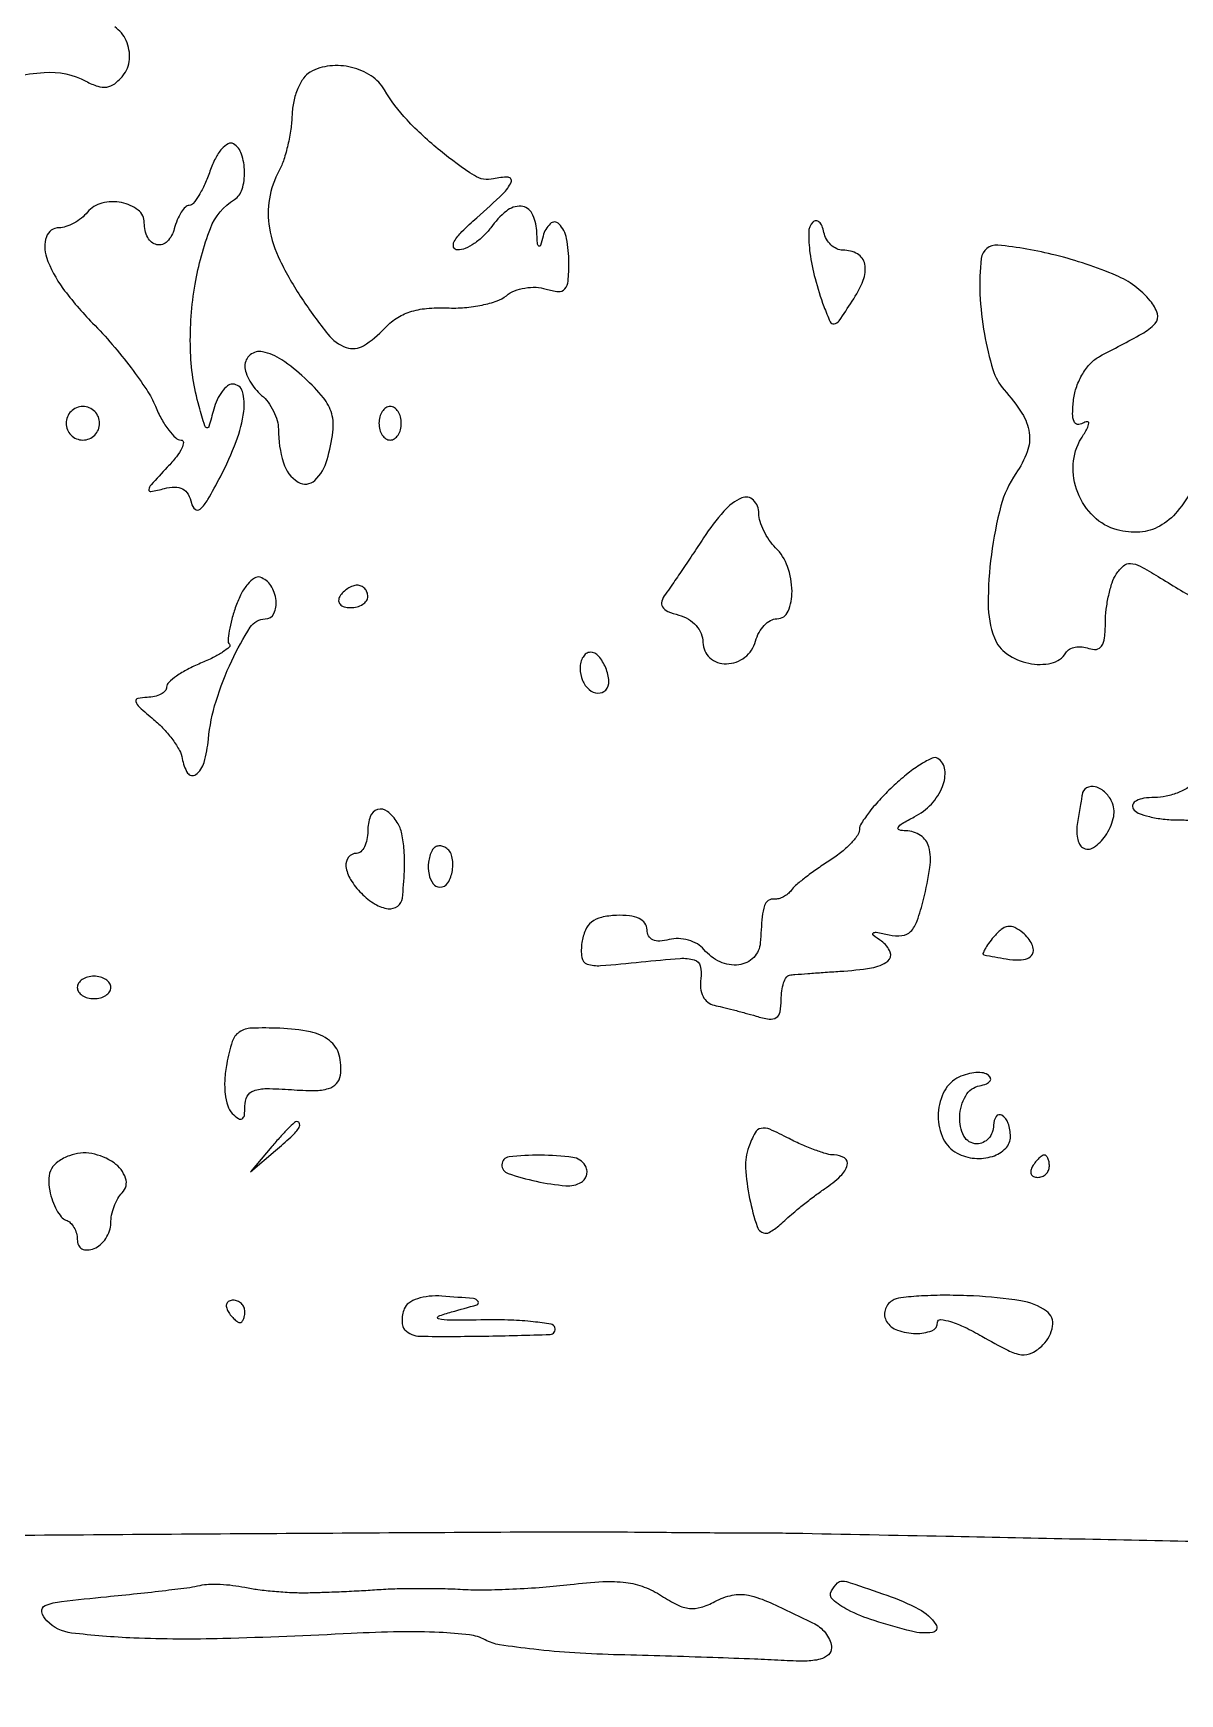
# Model space of a CAD drawing. Extents: x 0 to 5034, y 0 to 2560.
# Drawn here: x 4495.1 to 4597.7, y 2270.8 to 2419.4 of the extents above; entities that cross this region are included whole.
import ezdxf

# ---------------------------------------------------------------- set-up
doc = ezdxf.new("R2010")
doc.units = 0

msp = doc.modelspace()

# ---------------------------------------------------------------- linework, layer by layer
for points in [[(4648.5, 2283.373692, 0.000016), (4598.885535, 2284.40156, 0.000141), (4576.735697, 2284.853476, 0.000112), (4563.069516, 2285.125399, 0.006152), (4560.5, 2285.144331, -0.002622), (4559.259939, 2285.144711, -0.000295), (4556.44375, 2285.162003, -0.000358), (4553.092622, 2285.186952, -0.00029), (4549.5, 2285.218356, 0.003674), (4539.407469, 2285.238275, 0.000292), (4512.68601, 2285.079053, 0.00044), (4484.709252, 2284.871373, 0.000806), (4461.903307, 2284.645224, 0.005837), (4455.850616, 2284.504769, 0.018236), (4451.787918, 2284.214436, 0.024583), (4449.02413, 2283.777014, 0.122282), (4447.619218, 2283.099264, -0.053344), (4446.685864, 2282.479388, -0.100052), (4445.818838, 2282.229861, -0.092941), (4444.879675, 2282.328426, -0.041351), (4443.715911, 2282.783253, 0.100453), (4437.804075, 2284.324264, 0.005906), (4419.16167, 2285.12534, 0.006071), (4391.44418, 2285.65173, 0.001503)], [(4490.863717, 2414.919623, -0.057171), (4496.0436, 2415.90815, -0.142389), (4499.780624, 2415.117406, 0.04287), (4500.836679, 2414.663789, 0.117129), (4501.64101, 2414.593774, 0.127825), (4502.347917, 2414.893181, 0.055849), (4503.087006, 2415.604836, 0.15691), (4503.674273, 2417.069029, 0.123383), (4503.374375, 2418.761586, 0.139009), (4502.356121, 2419.977545, 0.21016)], [(4598.871841, 2378.75, -0.049091), (4597.44876, 2376.61329, -0.094302), (4595.876299, 2375.296622, -0.109449), (4594.098795, 2374.764229, -0.083739), (4592.07283, 2374.955447, -0.128118), (4589.969693, 2376.148589, -0.107103), (4588.544894, 2378.29268, -0.106872), (4588.133588, 2380.838304, -0.127052), (4588.863669, 2383.153307, 0.013784), (4589.383448, 2384.039043, 0.101396), (4589.528158, 2384.505175, 0.491087), (4589.383763, 2384.641518, 0.099657), (4588.997134, 2384.498229, -0.174427), (4588.523804, 2384.398235, -0.272274), (4588.205992, 2384.649426, -0.100077), (4588.082933, 2385.362899, -0.02153), (4588.173309, 2386.620414, -0.057222), (4588.446279, 2387.790885, -0.04953), (4588.986469, 2388.931155, -0.051825), (4589.702972, 2389.883603, -0.086299), (4590.5, 2390.489647, 0.00574), (4594.281633, 2392.503908, 0.082853), (4595.472689, 2393.440236, 0.268062), (4595.662722, 2394.308653, 0.096384), (4595.032368, 2395.460998, 0.120208), (4591.971057, 2397.734593, 0.038538), (4586.56088, 2399.542476, 0.036759), (4581.394785, 2400.439774, 0.407045), (4579.907263, 2399.25, 0.043128), (4579.789452, 2396.05194, 0.03076), (4580.186192, 2392.488593, 0.030129), (4580.941312, 2389.30123, 0.1099), (4581.953066, 2387.5, -0.040093), (4583.550621, 2385.400968, -0.108477), (4584.196414, 2383.655213, -0.124367), (4584.009145, 2381.948074, -0.061458), (4582.99623, 2380, 0.085774), (4581.669218, 2377.11503, 0.032528), (4580.807423, 2372.750729, 0.032393), (4580.519201, 2368.333809, 0.091182), (4581.075657, 2365.301007, 0.151942), (4582.207713, 2363.857029, 0.099613), (4584.164958, 2363.016224, 0.107476), (4586.173399, 2363.030187, 0.201706), (4587.473008, 2363.956326, -0.126981), (4587.809536, 2364.279146, -0.081026), (4588.321649, 2364.466258, -0.072258), (4588.926665, 2364.493102, -0.066719), (4589.532025, 2364.349337, 0.12209), (4590.210274, 2364.265193, 0.222886), (4590.673617, 2364.554494, 0.116532), (4590.937512, 2365.295739, 0.026168), (4591.015313, 2366.643011, -0.02901), (4591.091695, 2367.846877, -0.024696), (4591.308005, 2369.101385, -0.025438), (4591.620223, 2370.225162, -0.061893), (4591.99021, 2371, -0.071143), (4592.623892, 2371.73551, -0.196528), (4593.258549, 2371.952524, -0.109091), (4594.118518, 2371.708995, -0.015343), (4595.724898, 2370.780765, 0.008939), (4599.326369, 2368.637705, 0.038819)], [(4598.533681, 2351.95495, -0.044234), (4597.559786, 2351.454769, -0.042813), (4596.46088, 2351.114265, -0.053777), (4595.401556, 2351, 0.036446), (4594.457522, 2350.931096, 0.084808), (4593.785287, 2350.7121, 0.166465), (4593.475625, 2350.384168, 0.250134), (4593.5, 2350, 0.159713), (4593.95866, 2349.613307, 0.035556), (4594.947275, 2349.29375, 0.033489), (4596.196361, 2349.073414, 0.026918), (4597.559017, 2349, -0.025688), (4598.877599, 2348.932211, -0.040688)]]:
    msp.add_lwpolyline(points, format="xyb")
for points in [[(4519.85638, 2415.939502, 0.114121), (4519.255822, 2415.393926, 0.050977), (4518.736879, 2414.453432, 0.046799), (4518.369035, 2413.300376, 0.046748), (4518.221867, 2412.098602, -0.028683), (4518.111406, 2410.813965, -0.021218), (4517.848239, 2409.412008, -0.021583), (4517.484927, 2408.105085, -0.044302), (4517.068662, 2407.128296, 0.079758), (4516.1926, 2404.589029, 0.087228), (4516.195142, 2401.983739, 0.069959), (4517.135433, 2399.094963, 0.032674), (4519.094236, 2395.671445, 0.022347), (4521.430322, 2392.465488, 0.137907), (4523.07187, 2391.287825, 0.228435), (4524.630816, 2391.445711, 0.071405), (4526.488401, 2392.987183, -0.0647), (4527.5311, 2393.87621, -0.065105), (4528.764253, 2394.466984, -0.056308), (4530.26023, 2394.776852, -0.03274), (4532.095651, 2394.82512, 0.030629), (4533.663863, 2394.859744, 0.030054), (4535.22622, 2395.08534, 0.031485), (4536.567795, 2395.4515, 0.091083), (4537.404275, 2395.920555, -0.079578), (4538.129105, 2396.349054, -0.052298), (4539.065069, 2396.608672, -0.051344), (4540.057478, 2396.671755, -0.067154), (4540.952012, 2396.515231, 0.051974), (4542.052016, 2396.288265, 0.243483), (4542.633826, 2396.519332, 0.159275), (4542.93129, 2397.224514, 0.020824), (4543, 2398.873595, 0.048347), (4542.7898, 2401.042398, 0.144764), (4542.108031, 2402.349506, 0.415584), (4541.330292, 2402.360989, 0.136503), (4540.691683, 2401.262243, -0.010757), (4540.447599, 2400.402668, -0.53838), (4540.305766, 2400.361137, -0.201311), (4540.188342, 2400.591971, -0.005439), (4540.116001, 2401.75, 0.109145), (4539.689821, 2403.296273, 0.261679), (4538.723768, 2403.918957, 0.188984), (4537.401578, 2403.491193, 0.065045), (4536, 2402, -0.045773), (4535.33532, 2401.236023, -0.043649), (4534.532713, 2400.592192, -0.046834), (4533.718816, 2400.152593, -0.103383), (4533.029241, 2400.015973, -0.321044), (4532.684416, 2400.268312, -0.217344), (4532.740122, 2400.7714, -0.061669), (4533.42865, 2401.655831, -0.015871), (4534.75, 2402.897661, 0.009027), (4537.107282, 2405.053093, 0.10165), (4537.829073, 2406.087049, 0.529236), (4537.554828, 2406.518046, 0.068503), (4536.25, 2406.378943, -0.207302), (4534.536183, 2406.665754, -0.027505), (4531.497499, 2408.879559, -0.032144), (4528.510499, 2411.656025, -0.057268), (4526.5, 2414.338179, 0.115762), (4525.308115, 2415.593901, 0.086327), (4523.549713, 2416.355541, 0.084409), (4521.598932, 2416.488598, 0.102832)], [(4510.876303, 2407.075007, -0.021322), (4510.408471, 2405.897102, -0.030684), (4509.888483, 2404.903283, -0.031088), (4509.386601, 2404.178365, -0.229686), (4509.018806, 2404, 0.201506), (4508.679022, 2403.857267, 0.052382), (4508.302652, 2403.382944, 0.044723), (4507.951841, 2402.703638, 0.032896), (4507.683939, 2401.899384, -0.126794), (4507.059643, 2400.778087, -0.258048), (4506.127093, 2400.484031, -0.233418), (4505.305551, 2401.119326, -0.113971), (4505, 2402.442386, 0.230227), (4504.444386, 2403.585095, 0.12062), (4502.970568, 2404.253155, 0.106739), (4501.206821, 2404.205221, 0.160925), (4499.914323, 2403.396765, -0.051403), (4499.369017, 2402.862303, -0.042358), (4498.690972, 2402.4103, -0.044068), (4497.989341, 2402.100975, -0.081971), (4497.377555, 2402, 0.319896), (4496.236045, 2401.186415, 0.169061), (4496.240777, 2399.360872, 0.074984), (4497.717235, 2396.57427, 0.035352), (4500.370636, 2393.472193, -0.017321), (4502.135606, 2391.553286, -0.015695), (4503.824786, 2389.454183, -0.015938), (4505.217509, 2387.479837, -0.047479), (4505.991956, 2386.01942, 0.027795), (4506.547959, 2384.863317, 0.036989), (4507.184569, 2383.886955, 0.040526), (4507.808321, 2383.193804, 0.191553), (4508.295634, 2383, -0.424266), (4508.497386, 2382.791228, -0.109238), (4508.366975, 2382.284331, -0.049552), (4507.865918, 2381.499939, -0.021682), (4507.059824, 2380.56368, 0.003847), (4505.600602, 2378.986264, 0.151258), (4505.400931, 2378.560548, 0.514335), (4505.588626, 2378.382503, 0.016176), (4506.794317, 2378.656464, -0.05755), (4507.738284, 2378.790264, -0.131625), (4508.431753, 2378.62356, -0.143262), (4508.912402, 2378.145931, -0.073357), (4509.212427, 2377.342784, 0.171237), (4509.544896, 2376.800807, 0.371178), (4509.998382, 2376.81417, 0.077281), (4510.685622, 2377.670568, 0.010288), (4511.80362, 2379.710162, 0.029443), (4513.226338, 2382.879191, 0.057779), (4513.903145, 2385.555694, 0.100927), (4513.780302, 2387.335159, 0.337142), (4512.90638, 2388, 0.169628), (4512.443933, 2387.838464, 0.063452), (4511.957788, 2387.339063, 0.053553), (4511.52313, 2386.610993, 0.042687), (4511.212851, 2385.75, -0.004522), (4510.788552, 2384.214562, -0.388203), (4510.59948, 2384.098236, -0.280331), (4510.406558, 2384.272865, -0.003243), (4509.90615, 2386, -0.063271), (4509.124988, 2391.198462, -0.047901), (4509.545892, 2396.957942, -0.049655), (4510.915914, 2401.948792, -0.163968), (4513.063324, 2404.539136, 0.184963), (4513.759682, 2405.452437, 0.076035), (4513.970916, 2407.021045, 0.075545), (4513.703203, 2408.592657, 0.176214), (4512.974128, 2409.51599, 0.273323), (4512.50122, 2409.525431, 0.087021), (4511.93472, 2409.060486, 0.059096), (4511.361357, 2408.207627, 0.034613)], [(4564.831639, 2402.504684, 0.195989), (4564.459905, 2401.609464, 0.034198), (4564.57523, 2399.747686, 0.032495), (4565.030051, 2397.447337, 0.023541), (4565.820196, 2394.957019, 0.016216), (4566.379325, 2393.584091, 0.345768), (4566.743038, 2393.392037, 0.198722), (4567.177272, 2393.671783, 0.006529), (4568.354379, 2395.418098, 0.049379), (4569.335397, 2397.296207, 0.141946), (4569.481745, 2398.744935, 0.22242), (4568.83483, 2399.652925, 0.129221), (4567.514307, 2400, -0.108557), (4566.967496, 2400.120136, -0.080675), (4566.453422, 2400.466978, -0.075995), (4566.049714, 2400.982283, -0.078212), (4565.823324, 2401.589711, 0.048004), (4565.651626, 2402.151558, 0.108699), (4565.398645, 2402.514241, 0.192238), (4565.111876, 2402.623934, 0.19638)], [(4514, 2389.622445, 0.086594), (4514.107783, 2389.004766, 0.04354), (4514.440625, 2388.28386, 0.041499), (4514.926058, 2387.578122, 0.048188), (4515.5, 2387, -0.061007), (4516.074118, 2386.391349, -0.044044), (4516.559375, 2385.59329, -0.044595), (4516.890252, 2384.738065, -0.07012), (4517, 2383.959343, 0.073465), (4517.442055, 2380.966954, 0.182602), (4518.76842, 2379.238607, 0.340167), (4520.259312, 2379.389342, 0.13899), (4521.369714, 2381.25, 0.030029), (4521.876092, 2383.725197, 0.103176), (4521.771961, 2385.353363, 0.106118), (4521.028157, 2386.778812, 0.032763), (4519.353977, 2388.547749, 0.038036), (4517.304965, 2390.175674, 0.099638), (4515.579917, 2390.898347, 0.222234), (4514.483517, 2390.630894, 0.227342)], [(4498, 2384.5, 0.099038), (4498.114514, 2383.927543, 0.097945), (4498.440625, 2383.440625, 0.097945), (4498.927543, 2383.114514, 0.099038), (4499.5, 2383, 0.099038), (4500.072457, 2383.114514, 0.097945), (4500.559375, 2383.440625, 0.097945), (4500.885486, 2383.927543, 0.099038), (4501, 2384.5, 0.099038), (4500.885486, 2385.072457, 0.097945), (4500.559375, 2385.559375, 0.097945), (4500.072457, 2385.885486, 0.099038), (4499.5, 2386, 0.099038), (4498.927543, 2385.885486, 0.097945), (4498.440625, 2385.559375, 0.097945), (4498.114514, 2385.072457, 0.099038)], [(4526, 2384.5, 0.064853), (4526.074694, 2383.926543, 0.082425), (4526.29375, 2383.440625, 0.098894), (4526.618646, 2383.115568, 0.148195), (4527, 2383, 0.148195), (4527.381354, 2383.115568, 0.098894), (4527.70625, 2383.440625, 0.082425), (4527.925306, 2383.926543, 0.064853), (4528, 2384.5, 0.064853), (4527.925306, 2385.073457, 0.082425), (4527.70625, 2385.559375, 0.098894), (4527.381354, 2385.884432, 0.148195), (4527, 2386, 0.148195), (4526.618646, 2385.884432, 0.098894), (4526.29375, 2385.559375, 0.082425), (4526.074694, 2385.073457, 0.064853)], [(4555.04991, 2374.243167, -0.001896), (4554.041165, 2372.714719, -0.001986), (4553.036253, 2371.2175, -0.001904), (4552.158451, 2369.931397, -0.008827), (4551.635459, 2369.199385, 0.085945), (4551.315593, 2368.564264, 0.220068), (4551.384822, 2368.066342, 0.150295), (4551.858345, 2367.666641, 0.036748), (4552.835549, 2367.332754, -0.071267), (4553.691557, 2366.972784, -0.076829), (4554.387555, 2366.393984, -0.082011), (4554.842242, 2365.668852, -0.099428), (4555, 2364.883369, 0.21416), (4555.61652, 2363.509992, 0.190159), (4557.096229, 2362.968053, 0.159316), (4558.753824, 2363.555772, 0.166079), (4559.710251, 2365, -0.060903), (4560.013407, 2365.764694, -0.065681), (4560.485993, 2366.4125, -0.073972), (4561.048695, 2366.850737, -0.129214), (4561.616631, 2367, 0.302032), (4562.622273, 2367.668451, 0.104341), (4562.967486, 2369.467463, 0.080879), (4562.567982, 2371.666025, 0.111519), (4561.5, 2373.357143, -0.045706), (4560.925927, 2374.046995, -0.037117), (4560.440625, 2374.878125, -0.03846), (4560.107533, 2375.718365, -0.075276), (4560, 2376.428571, 0.196517), (4559.513451, 2377.618698, 0.31218), (4558.474455, 2377.817907, 0.109566), (4556.863212, 2376.63319, 0.034752)], [(4513.195322, 2368.130456, 0.017083), (4512.832748, 2366.963586, 0.024558), (4512.598771, 2365.907343, 0.022213), (4512.491657, 2365.051252, 0.219804), (4512.613719, 2364.719614, -0.430211), (4512.606926, 2364.469476, -0.036781), (4512.041152, 2364.032585, -0.030923), (4511.163075, 2363.527257, -0.016922), (4510.032065, 2363.013282, 0.023112), (4508.870824, 2362.468131, 0.032081), (4507.890669, 2361.868174, 0.033288), (4507.182108, 2361.295233, 0.209038), (4507, 2360.87868, -0.188448), (4506.867861, 2360.540533, -0.086552), (4506.485937, 2360.248339, -0.067331), (4505.91971, 2360.044254, -0.048154), (4505.25, 2359.966731, 0.050047), (4504.420535, 2359.86754, 0.434434), (4504.252033, 2359.581332, 0.138669), (4504.563397, 2359.088159, 0.009331), (4505.835476, 2357.987224, -0.030759), (4506.746017, 2357.128294, -0.030076), (4507.551645, 2356.157972, -0.031505), (4508.151667, 2355.22145, -0.090517), (4508.398148, 2354.492999, 0.10375), (4508.875962, 2353.194073, 0.437272), (4509.600581, 2353.056886, 0.16632), (4510.346955, 2354.138907, 0.044355), (4510.738765, 2356.225993, -0.050383), (4511.418374, 2359.620437, -0.035783), (4512.82246, 2363.24248, -0.031836), (4514.483465, 2366.247122, -0.253605), (4515.823324, 2366.988527, 0.283558), (4516.599282, 2367.476397, 0.145952), (4516.797337, 2368.650955, 0.112823), (4516.319221, 2369.970984, 0.170941), (4515.363667, 2370.712578, 0.231631), (4514.853593, 2370.643893, 0.070917), (4514.257978, 2370.110133, 0.054498), (4513.673558, 2369.236579, 0.036343)], [(4522.5, 2369, 0.139169), (4522.392057, 2368.620352, 0.191142), (4522.521475, 2368.29375, 0.138808), (4522.889346, 2368.073267, 0.066118), (4523.440983, 2368, 0.062283), (4524.037096, 2368.074545, 0.080552), (4524.542039, 2368.29375, 0.097988), (4524.879982, 2368.618621, 0.153634), (4525, 2369, 0.092995), (4524.928382, 2369.381732, 0.096318), (4524.723586, 2369.70625, 0.099231), (4524.418051, 2369.923444, 0.105429), (4524.059017, 2370, 0.089642), (4523.653442, 2369.926698, 0.053229), (4523.2129, 2369.70625, 0.051032), (4522.806203, 2369.382515, 0.06081)], [(4544, 2362.559017, 0.09848), (4544.213704, 2361.484534, 0.119858), (4544.817565, 2360.658465, 0.164168), (4545.58897, 2360.354327, 0.211971), (4546.291619, 2360.624952, 0.218914), (4546.58367, 2361.414306, 0.079214), (4546.298867, 2362.605117, 0.079209), (4545.65787, 2363.648401, 0.218838), (4544.893011, 2364, 0.15858), (4544.552406, 2363.889187, 0.097032), (4544.262322, 2363.576711, 0.078855), (4544.066453, 2363.110074, 0.060079)], [(4572.101669, 2352.094973, 0.017122), (4570.913966, 2350.906789, 0.022033), (4569.911115, 2349.732692, 0.020575), (4569.173759, 2348.703538, 0.146165), (4569, 2348.121843, -0.160393), (4568.826591, 2347.595175, -0.03393), (4568.192187, 2346.848055, -0.032291), (4567.302802, 2346.045033, -0.025789), (4566.25, 2345.296151, 0.011008), (4565.15232, 2344.563205, 0.012283), (4564.128095, 2343.808059, 0.011656), (4563.288822, 2343.124929, 0.061361), (4562.888197, 2342.687688, -0.065472), (4562.588249, 2342.36566, -0.05361), (4562.195203, 2342.106456, -0.055454), (4561.773199, 2341.945152, -0.087766), (4561.388197, 2341.91459, 0.171909), (4560.843185, 2341.778543, 0.169996), (4560.502313, 2341.329135, 0.056248), (4560.299748, 2340.328637, 0.006242), (4560.125, 2338, -0.180524), (4559.535541, 2336.678685, -0.170329), (4558.208607, 2336.026936, -0.13794), (4556.532099, 2336.288914, -0.112702), (4555.085677, 2337.396765, 0.089361), (4554.496486, 2337.892856, 0.061545), (4553.690284, 2338.232421, 0.059932), (4552.800302, 2338.37238, 0.07314), (4551.963232, 2338.280134, -0.050046), (4551.123423, 2338.148249, -0.120529), (4550.508963, 2338.262691, -0.166825), (4550.137243, 2338.612225, -0.121986), (4550, 2339.16639, 0.163592), (4549.8059, 2339.743756, 0.121946), (4549.27949, 2340.16899, 0.081948), (4548.416792, 2340.410773, 0.037969), (4547.25, 2340.450249, 0.044367), (4545.90877, 2340.273867, 0.112352), (4545.025664, 2339.854661, 0.126401), (4544.472553, 2339.130636, 0.063971), (4544.160911, 2338.01813, 0.068984), (4544.150781, 2336.686866, 0.288778), (4544.639178, 2336.097995, 0.099021), (4545.842, 2335.954499, 0.006046), (4549.462429, 2336.283967, -0.006534), (4552.950929, 2336.598, -0.087745), (4554.223976, 2336.472415, -0.272409), (4554.750529, 2335.924491, -0.094684), (4554.801519, 2334.786927, 0.063418), (4554.786688, 2333.932068, 0.08941), (4555.002426, 2333.202902, 0.105062), (4555.423143, 2332.677678, 0.122184), (4556, 2332.404049, -0.009497), (4556.731743, 2332.24138, -0.003876), (4557.720312, 2331.993699, -0.003833), (4558.778725, 2331.71111, -0.004886), (4559.75, 2331.433554, 0.034501), (4560.927872, 2331.17122, 0.182633), (4561.563007, 2331.307336, 0.207067), (4561.902647, 2331.814564, 0.045449), (4562, 2332.883369, -0.033485), (4562.054854, 2333.701528, -0.047981), (4562.220312, 2334.408888, -0.058666), (4562.461618, 2334.917665, -0.221653), (4562.75, 2335.104337, -0.014375), (4563.226322, 2335.156694, -0.001397), (4564.382981, 2335.247024, -0.001771), (4565.762754, 2335.345986, -0.0014), (4567.255894, 2335.443564, 0.023439), (4570.082569, 2335.753835, 0.118508), (4571.538543, 2336.355918, 0.351785), (4571.76135, 2337.172908, 0.138011), (4570.97104, 2338.14112, -0.013355), (4570.239631, 2338.684141, -0.479863), (4570.237673, 2338.868303, -0.221748), (4570.508708, 2338.937561, -0.006946), (4571.658217, 2338.704368, 0.078084), (4572.809299, 2338.637315, 0.177235), (4573.583515, 2339.009864, 0.109849), (4574.163477, 2339.950188, 0.021318), (4574.739779, 2341.872936, 0.026655), (4575.30715, 2344.741334, 0.098498), (4575.207291, 2346.575852, 0.184048), (4574.47828, 2347.608397, 0.146833), (4573.166667, 2348.014742, -0.062812), (4572.561702, 2348.096482, -0.497936), (4572.470589, 2348.320014, -0.128067), (4572.831988, 2348.676892, -0.012712), (4573.91077, 2349.264742, 0.086358), (4575.436669, 2350.414659, 0.092869), (4576.438453, 2351.986216, 0.122638), (4576.646831, 2353.484013, 0.231877), (4576.012602, 2354.492212, 0.250816), (4575.521433, 2354.522743, 0.030129), (4574.529943, 2353.994336, 0.030101), (4573.348795, 2353.168673, 0.020277)], [(4588.923489, 2351.25, -0.012202), (4588.872684, 2350.849139, -0.003176), (4588.771216, 2350.207416, -0.003226), (4588.646195, 2349.477451, -0.003291), (4588.512555, 2348.753971, 0.04592), (4588.443675, 2348.049496, 0.052472), (4588.510673, 2347.376031, 0.059927), (4588.694002, 2346.829619, 0.144442), (4588.97576, 2346.514981, 0.29183), (4589.959769, 2346.529068, 0.099636), (4591.021108, 2347.580731, 0.08412), (4591.718598, 2349.127969, 0.156786), (4591.64326, 2350.487265, 0.107527), (4591.028533, 2351.424233, 0.126293), (4590.111652, 2351.954908, 0.198685), (4589.324318, 2351.860894, 0.244194)], [(4525, 2348, -0.048028), (4524.926307, 2347.234582, -0.068025), (4524.70625, 2346.5875, -0.088204), (4524.381882, 2346.151477, -0.191087), (4524, 2346, 0.229726), (4523.278586, 2345.650078, 0.199327), (4523.049162, 2344.834032, 0.108762), (4523.462898, 2343.649755, 0.058221), (4524.428571, 2342.428571, 0.05806), (4525.650386, 2341.46176, 0.109741), (4526.831136, 2341.050965, 0.18814), (4527.682749, 2341.273621, 0.214049), (4528.1, 2342, 0.013892), (4528.272999, 2344.402443, 0.027953), (4528.250606, 2346.301904, 0.03566), (4528.046271, 2347.762792, 0.08604), (4527.640983, 2348.771885, 0.086956), (4526.763762, 2349.75795, 0.243293), (4525.882855, 2349.930071, 0.240656), (4525.226068, 2349.309962, 0.085655)], [(4530.754232, 2346.266312, 0.084697), (4530.436116, 2345.221291, 0.082939), (4530.479003, 2344.121909, 0.104464), (4530.84371, 2343.288862, 0.234312), (4531.437328, 2342.972506, 0.26629), (4532.162879, 2343.360605, 0.1021), (4532.575922, 2344.472687, 0.093314), (4532.533019, 2345.735512, 0.201974), (4531.980032, 2346.512341, 0.086456), (4531.629461, 2346.652808, 0.102024), (4531.272696, 2346.654687, 0.11056), (4530.965717, 2346.518222, 0.11748)], [(4581.010234, 2338.512331, 0.016104), (4580.555139, 2337.926576, 0.030315), (4580.233209, 2337.421772, 0.037664), (4580.05989, 2337.045648, 0.460042), (4580.127555, 2336.923489, 0.009389), (4582.134974, 2336.550245, 0.044292), (4583.302068, 2336.460752, 0.088127), (4584.028711, 2336.598839, 0.164877), (4584.485019, 2336.97576, 0.167606), (4584.572557, 2337.364575, 0.077973), (4584.434756, 2337.86974, 0.06403), (4584.104058, 2338.409336, 0.050133), (4583.621668, 2338.899024, 0.06121), (4582.902383, 2339.360527, 0.149907), (4582.287252, 2339.453866, 0.136429), (4581.687498, 2339.187331, 0.047209)], [(4499, 2334, 0.148195), (4499.115568, 2333.618646, 0.098894), (4499.440625, 2333.29375, 0.082425), (4499.926543, 2333.074694, 0.064853), (4500.5, 2333, 0.064853), (4501.073457, 2333.074694, 0.082425), (4501.559375, 2333.29375, 0.098894), (4501.884432, 2333.618646, 0.148195), (4502, 2334, 0.148195), (4501.884432, 2334.381354, 0.098894), (4501.559375, 2334.70625, 0.082425), (4501.073457, 2334.925306, 0.064853), (4500.5, 2335, 0.064853), (4499.926543, 2334.925306, 0.082425), (4499.440625, 2334.70625, 0.098894), (4499.115568, 2334.381354, 0.148195)], [(4512.372655, 2327.175304, 0.032129), (4512.200627, 2325.761437, 0.042321), (4512.236656, 2324.463501, 0.048877), (4512.462882, 2323.402223, 0.119996), (4512.874696, 2322.725304, 0.040678), (4513.421621, 2322.2608, 0.294973), (4513.75, 2322.244664, 0.23665), (4513.951813, 2322.551713, 0.029188), (4514, 2323.376469, -0.120603), (4514.214793, 2324.254011, -0.189623), (4514.792968, 2324.756937, -0.08859), (4515.935927, 2324.946539, -0.014938), (4518.158518, 2324.852683, 0.017606), (4520.235985, 2324.776057, 0.071936), (4521.482581, 2324.954228, 0.137203), (4522.199345, 2325.401899, 0.14962), (4522.550364, 2326.142194, 0.103567), (4522.44033, 2327.953619, 0.162407), (4521.581283, 2329.239212, 0.116051), (4519.859503, 2330.026052, 0.040205), (4517.128598, 2330.347638, 0.017305), (4514.594767, 2330.353326, 0.139874), (4513.498699, 2330.001855, 0.171659), (4512.86563, 2329.156073, 0.029314)], [(4577.728644, 2325.868017, 0.159602), (4576.494964, 2324.527869, 0.108094), (4576.054344, 2322.482377, 0.109077), (4576.508794, 2320.454688, 0.164897), (4577.75, 2319.160815, 0.098095), (4579.304557, 2318.707471, 0.098799), (4580.910336, 2318.882824, 0.121186), (4582.093325, 2319.603125, 0.202886), (4582.521003, 2320.666667, 0.079757), (4582.311893, 2321.834518, 0.164674), (4581.747912, 2322.557051, 0.412584), (4581.237755, 2322.453099, 0.147856), (4581, 2321.666667, -0.088788), (4580.886104, 2321.030326, -0.094932), (4580.559375, 2320.489583, -0.09994), (4580.072242, 2320.127828, -0.110331), (4579.5, 2320, -0.279741), (4578.359348, 2320.692353, -0.132712), (4577.977039, 2322.436005, -0.116039), (4578.511337, 2324.300517, -0.219696), (4579.75, 2325.200137, 0.043748), (4580.363351, 2325.378548, 0.142529), (4580.695842, 2325.633236, 0.276007), (4580.72288, 2325.915846, 0.142154), (4580.478644, 2326.191168, 0.11648), (4579.962511, 2326.368433, 0.054024), (4579.249522, 2326.361995, 0.049366), (4578.465626, 2326.190298, 0.049021)], [(4516.404988, 2319.75), (4514.5, 2317.5), (4516.75, 2319.404988, 0.010402), (4518.102181, 2320.598996, 0.048385), (4518.795506, 2321.373826, 0.197337), (4518.898791, 2321.789444, 0.372044), (4518.654988, 2322, 0.191119), (4518.44834, 2321.918017, 0.007508), (4517.851732, 2321.339063, 0.012381), (4517.159969, 2320.612165, 0.008332)], [(4559.091923, 2319.719454, 0.103642), (4558.812549, 2317.842595, 0.03571), (4559.170567, 2315.107729, 0.030796), (4559.848944, 2312.589407, 0.322008), (4560.669254, 2312, 0.134154), (4560.92754, 2312.07057, 0.019727), (4561.387386, 2312.367188, 0.021085), (4561.914137, 2312.77137, 0.016708), (4562.448899, 2313.25, -0.016123), (4563.098369, 2313.832666, -0.007048), (4563.994784, 2314.564848, -0.006966), (4564.969237, 2315.316244, -0.009243), (4565.877471, 2315.970759, 0.035765), (4567.316567, 2317.128476, 0.136317), (4567.914067, 2318.101127, 0.332617), (4567.673845, 2318.734892, 0.141266), (4566.75, 2319.006161, -0.068725), (4566.08968, 2319.100671, -0.016974), (4565.046027, 2319.438832, -0.017048), (4563.866494, 2319.911838, -0.016329), (4562.704559, 2320.470433, 0.01551), (4560.982553, 2321.301752, 0.157201), (4560.202059, 2321.385501, 0.222147), (4559.658878, 2320.97926, 0.034298)], [(4498.297806, 2318.939149, 0.056596), (4497.289051, 2318.417553, 0.117818), (4496.691829, 2317.771265, 0.118457), (4496.453164, 2316.927292, 0.057571), (4496.537898, 2315.803211, 0.036626), (4496.781662, 2314.899524, 0.041847), (4497.146923, 2314.082347, 0.046318), (4497.571162, 2313.457629, 0.140902), (4497.990092, 2313.169969, -0.110144), (4498.376219, 2312.937907, -0.070065), (4498.70334, 2312.525294, -0.065088), (4498.924525, 2312.002787, -0.067716), (4499, 2311.448051, 0.106699), (4499.110496, 2310.936152, 0.16411), (4499.416825, 2310.607666, 0.142418), (4499.896807, 2310.504341, 0.074012), (4500.5, 2310.638374, 0.088829), (4501.073441, 2310.984925, 0.066547), (4501.559375, 2311.542216, 0.065612), (4501.887856, 2312.216756, 0.080708), (4502, 2312.906989, -0.051853), (4502.075212, 2313.630281, -0.038299), (4502.300691, 2314.403369, -0.03906), (4502.631375, 2315.108663, -0.067324), (4503.023629, 2315.623629, 0.28793), (4503.322691, 2316.932063, 0.157028), (4502.2916, 2318.295454, 0.109225), (4500.293047, 2319.126785, 0.136015)], [(4537, 2318.125, 0.322502), (4537.558815, 2317.348734, 0.027092), (4540.081335, 2316.654015, 0.030482), (4542.720224, 2316.245383, 0.162986), (4544.119018, 2316.573557, 0.100971), (4544.423698, 2316.86016, 0.098379), (4544.595249, 2317.245786, 0.097478), (4544.607196, 2317.670738, 0.097138), (4544.457295, 2318.069098, 0.226456), (4543.342563, 2318.786476, 0.02974), (4540.455134, 2318.980106, 0.028957), (4537.639755, 2318.838083, 0.382837)], [(4584.5, 2318, 0.082592), (4584.343488, 2317.6179, 0.161196), (4584.3746, 2317.29375, 0.182303), (4584.586039, 2317.078288, 0.108972), (4584.940983, 2317, 0.093332), (4585.345238, 2317.076123, 0.09642), (4585.688914, 2317.29375, 0.099167), (4585.918938, 2317.618444, 0.105053), (4586, 2318, 0.042167), (4585.967655, 2318.382849, 0.061769), (4585.870461, 2318.70625, 0.081139), (4585.727648, 2318.92554, 0.210953), (4585.559017, 2319, 0.151918), (4585.34829, 2318.934461, 0.038439), (4585.066025, 2318.70625, 0.035638), (4584.768994, 2318.382774, 0.029505)], [(4512.5, 2305, 0.029505), (4512.768994, 2304.617226, 0.035638), (4513.066025, 2304.29375, 0.038439), (4513.34829, 2304.065539, 0.151918), (4513.559017, 2304, 0.210953), (4513.727648, 2304.07446, 0.081139), (4513.870461, 2304.29375, 0.061769), (4513.967655, 2304.617151, 0.042167), (4514, 2305, 0.105053), (4513.918938, 2305.381556, 0.099167), (4513.688914, 2305.70625, 0.09642), (4513.345238, 2305.923877, 0.093332), (4512.940983, 2306, 0.108972), (4512.586039, 2305.921712, 0.182303), (4512.3746, 2305.70625, 0.161196), (4512.343488, 2305.3821, 0.082592)], [(4528.263708, 2305.244829, 0.047635), (4528.110417, 2304.693541, 0.051576), (4528.069811, 2304.137905, 0.057801), (4528.139966, 2303.659427, 0.131841), (4528.320906, 2303.345761, 0.195913), (4529.663378, 2302.780587, 0.006742), (4535.469078, 2302.791817, 0.005397), (4541.324614, 2302.945335, 0.497261), (4541.75, 2303.552825, 0.280609), (4541.398768, 2303.855714, 0.013692), (4539.810938, 2304.074777, 0.018888), (4537.817645, 2304.218432, 0.01215), (4535.5, 2304.241317, -0.003359), (4532.345782, 2304.21701, -0.059024), (4531.331941, 2304.336096, -0.731268), (4531.31521, 2304.564413, -0.029808), (4532.5, 2304.959066, 0.006158), (4534.757965, 2305.594339, 0.493361), (4534.872552, 2305.891906, 0.238079), (4534.465222, 2306.144043, 0.003683), (4531.637247, 2306.369199, 0.042587), (4530.481244, 2306.354124, 0.055946), (4529.449833, 2306.134354, 0.067138), (4528.66772, 2305.750953, 0.154852)], [(4571.926943, 2305.954848, 0.092861), (4571.527578, 2305.591095, 0.096277), (4571.293172, 2305.111817, 0.099256), (4571.259311, 2304.591996, 0.105579), (4571.430902, 2304.111803, 0.171179), (4572.413525, 2303.320196, 0.080459), (4574.039885, 2303.026759, 0.095168), (4575.479569, 2303.276606, 0.311858), (4576, 2304.02986, -0.444153), (4576.268201, 2304.272223, -0.051142), (4577.164222, 2304.087489, -0.035691), (4578.442278, 2303.581649, -0.01845), (4579.963308, 2302.77986, 0.01227), (4582.277779, 2301.523032, 0.082981), (4583.51617, 2301.129949, 0.155458), (4584.449571, 2301.28698, 0.077681), (4585.427144, 2302, 0.15417), (4586.29434, 2303.667179, 0.290157), (4585.737675, 2305.017225, 0.1155), (4583.43478, 2305.950196, 0.026337), (4579.221583, 2306.382618, 0.011886), (4576.794751, 2306.445353, 0.015163), (4574.557802, 2306.382142, 0.013108), (4572.710097, 2306.225102, 0.111097)], [(4519.5, 2279.824009, 0.005007), (4520.89958, 2279.856755, 0.002596), (4522.646875, 2279.924229, 0.00258), (4524.441521, 2280.012144, 0.003921), (4526, 2280.108815, -0.011069), (4527.627407, 2280.186424, -0.005865), (4529.646875, 2280.214265, -0.005834), (4531.713825, 2280.194395, -0.008993), (4533.5, 2280.124223, 0.017774), (4535.42801, 2280.082364, 0.007866), (4537.973958, 2280.157662, 0.007774), (4540.671657, 2280.322006, 0.010382), (4543.113474, 2280.559992, -0.015936), (4546.041617, 2280.812583, -0.044534), (4548.099468, 2280.740884, -0.059707), (4549.741557, 2280.333622, -0.054468), (4551.296416, 2279.541436, 0.030482), (4552.711503, 2278.732913, 0.088066), (4553.791696, 2278.419408, 0.101271), (4554.824167, 2278.517855, 0.048658), (4556.057942, 2279.03101, -0.070513), (4557.622449, 2279.603172, -0.108038), (4559.060597, 2279.595367, -0.053077), (4561.009257, 2278.93503, -0.006795), (4565, 2277.025124, -0.067305), (4565.573615, 2276.637419, -0.057406), (4566.059375, 2276.091701, -0.059856), (4566.389052, 2275.478177, -0.09365), (4566.5, 2274.891014, -0.211352), (4566.223181, 2274.265391, -0.12334), (4565.487507, 2273.870901, -0.060321), (4564.157264, 2273.702028, -0.015733), (4562, 2273.757449, 0.004372), (4559.617781, 2273.87285, 0.001218), (4555.884375, 2274.011893, 0.001229), (4551.658587, 2274.148574, 0.00129), (4547.5, 2274.262117, -0.009578), (4543.524426, 2274.436645, -0.012022), (4539.85, 2274.75739, -0.010249), (4536.802743, 2275.160774, -0.087101), (4535.5, 2275.600995, 0.095843), (4534.107312, 2276.044862, 0.017496), (4531.398034, 2276.268734, 0.016179), (4527.859217, 2276.322177, 0.008719), (4523.5, 2276.170888, -0.006051), (4512.027251, 2275.711426, -0.017322), (4504.047489, 2275.765021, -0.019845), (4498.495544, 2276.215942, -0.167715), (4496.273919, 2277.29751, -0.148107), (4495.837552, 2278.113017, -0.36022), (4496.138935, 2278.672305, -0.067598), (4497.586519, 2279.042007, -0.005089), (4501.628337, 2279.467476, 0.002825), (4504.36939, 2279.743479, 0.003483), (4506.922074, 2280.033089, 0.002882), (4509.06267, 2280.303586, 0.025424), (4510, 2280.47638, -0.049516), (4510.748674, 2280.577449, -0.019316), (4511.79375, 2280.573906, -0.018897), (4512.932833, 2280.482808, -0.022291), (4514, 2280.308215, 0.019554), (4515.172408, 2280.10981, 0.010182), (4516.646875, 2279.949686, 0.01011), (4518.169202, 2279.846631, 0.01519)], [(4571.464998, 2279.58995, -0.037375), (4574.322233, 2278.349348, -0.121976), (4575.851345, 2276.988873, -0.5574), (4575.532043, 2276.266263, -0.096198), (4573.67448, 2276.366852, -0.015813), (4570.309802, 2277.325378, -0.039854), (4567.954188, 2278.290404, -0.064919), (4566.6147, 2279.203137, -0.364059), (4566.498843, 2279.998127, -0.046939), (4567.026057, 2280.695424, -0.231932), (4567.471432, 2280.870117, -0.061895), (4568.183808, 2280.721524, -0.001412)]]:
    msp.add_lwpolyline(points, format="xyb", close=True)

doc.saveas('drawing.dxf')
